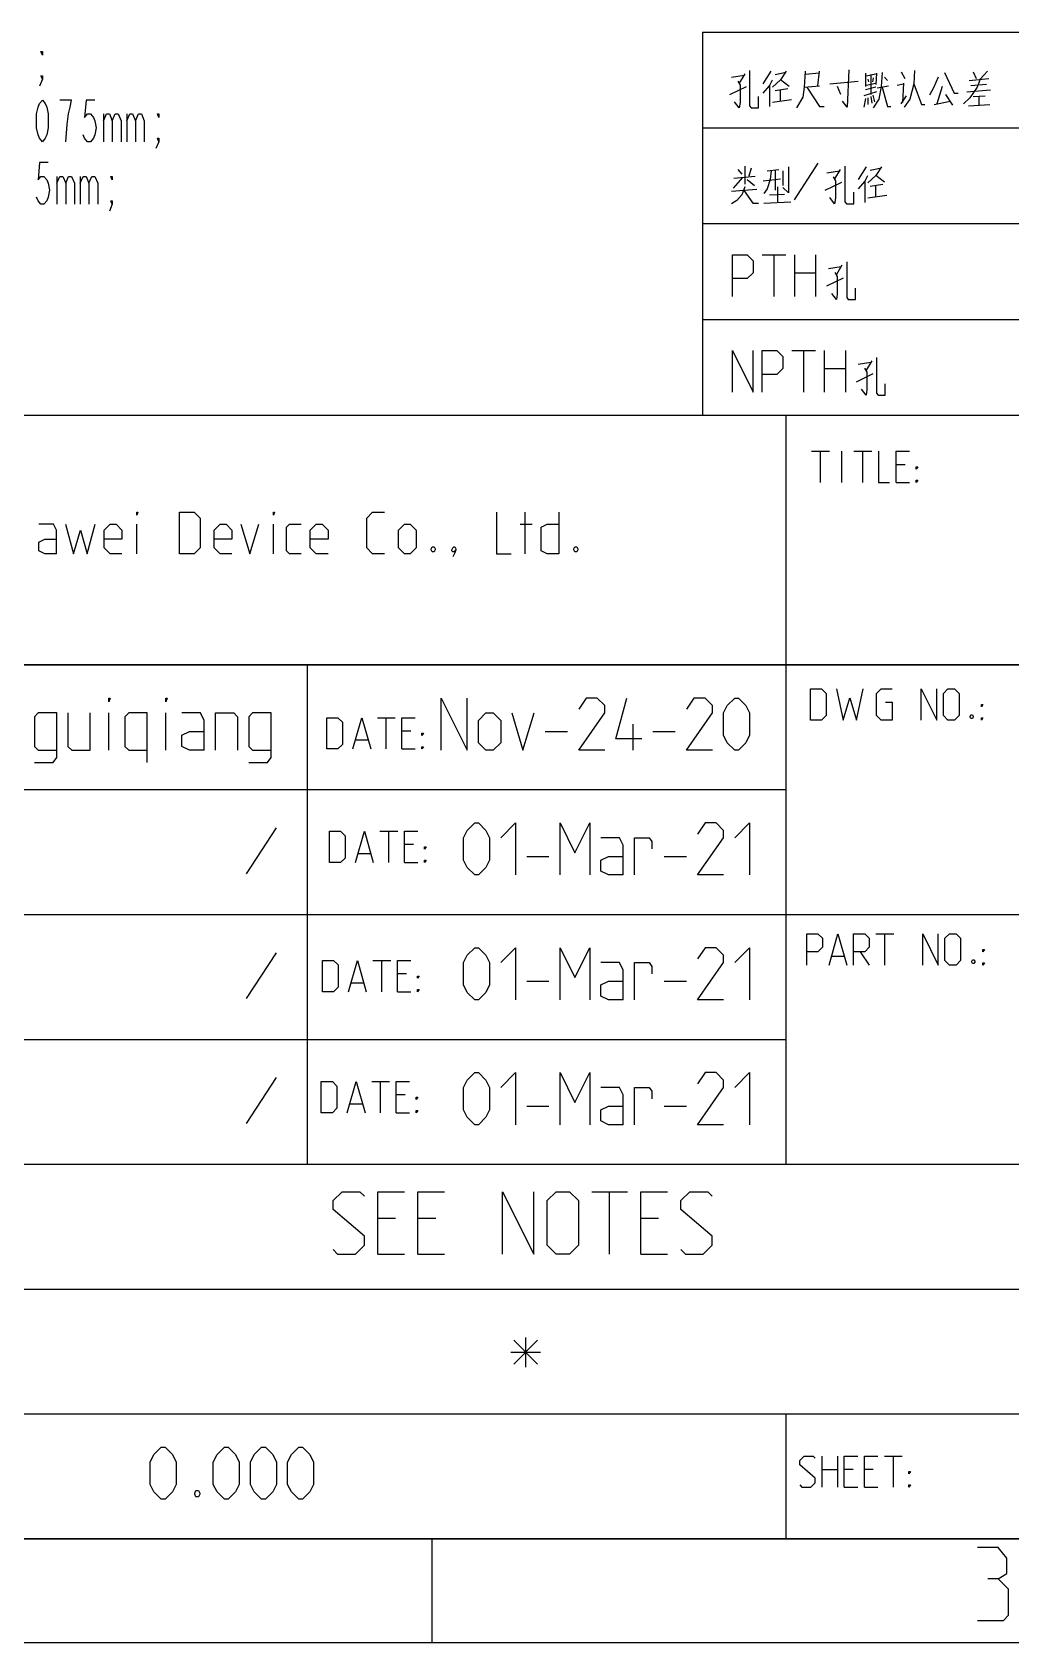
# Model space of a CAD drawing. Header units: millimetres. Extents: x 0 to 210, y 0 to 297.
# Drawn here: x 85.8 to 132.8, y 0 to 77.4 of the extents above; entities that cross this region are included whole.
import ezdxf

# ---------------------------------------------------------------- set-up
doc = ezdxf.new("R2010")
doc.units = ezdxf.units.MM
doc.header["$LTSCALE"] = 19.36
doc.layers.get('0').update_dxf_attribs({"linetype": 'CONTINUOUS'})

msp = doc.modelspace()

# ---------------------------------------------------------------- linework, layer by layer
at = {"color": 2}
for p, q in [((118, 77.4), (205, 77.4)), ((118, 77.4), (118, 59)), ((119.39, 75.243), (120, 75.34)), ((120.038, 75.404), (119.771, 74.952)), ((120.914, 74.92), (121.295, 75.533)), ((121.219, 74.823), (121.371, 75.114)), ((121.486, 75.372), (121.943, 75.469)), ((122.171, 74.791), (121.752, 75.114)), ((123.619, 75.436), (122.933, 75.372)), ((123.543, 74.823), (123.619, 75.533)), ((125.829, 75.436), (125.829, 74.791)), ((125.867, 75.307), (126.324, 75.404)), ((125.943, 75.146), (125.981, 75.017)), ((126.095, 75.372), (126.095, 74.404)), ((126.21, 75.21), (126.171, 75.017)), ((126.362, 75.436), (126.324, 74.888)), ((126.743, 75.243), (126.895, 75.081)), ((127.543, 75.501), (127.733, 75.178)), ((130.819, 75.081), (131.771, 75.178)), ((131.01, 75.501), (131.162, 75.178)), ((119.314, 74.404), (120.114, 74.791)), ((121.486, 74.598), (122.095, 74.694)), ((121.752, 74.081), (121.752, 74.63)), ((122.895, 74.759), (123.619, 74.823)), ((124.114, 74.92), (125.486, 75.049)), ((124.648, 74.404), (124.495, 74.791)), ((126.362, 74.533), (125.752, 74.34)), ((126.324, 74.759), (125.829, 74.63)), ((125.867, 74.856), (126.324, 74.952)), ((126.095, 74.307), (126.133, 73.985)), ((126.286, 74.049), (126.21, 74.372)), ((126.4, 74.727), (126.933, 74.823)), ((127.352, 74.856), (127.657, 74.92)), ((127.543, 73.952), (127.81, 74.34)), ((127.657, 74.952), (127.619, 74.017)), ((129.524, 74.791), (129.257, 73.952)), ((129.676, 74.404), (130.019, 73.888)), ((130.705, 74.533), (131.848, 74.63)), ((131.657, 74.888), (130.895, 74.823)), ((131.01, 74.307), (131.581, 74.34)), ((131.276, 74.307), (131.276, 73.856)), ((122.286, 74.146), (121.371, 74.017)), ((125.829, 74.21), (125.752, 73.791)), ((125.943, 74.243), (125.943, 73.92)), ((129.143, 73.92), (129.905, 74.081)), ((130.781, 73.856), (131.81, 73.92)), ((89.211, 73.471), (89.211, 72.138)), ((90.331, 73.471), (90.331, 72.138)), ((118, 72.8), (205, 72.8)), ((86.971, 70.471), (86.971, 69.138)), ((88.091, 70.471), (88.091, 69.138)), ((119.505, 70.385), (120.533, 70.481)), ((119.695, 70.804), (119.886, 70.578)), ((120.038, 70.965), (120.038, 70.094)), ((120.343, 70.869), (120.229, 70.481)), ((121.105, 70.74), (121.676, 70.804)), ((121.486, 70.772), (121.486, 69.804)), ((121.867, 70.74), (121.867, 70.03)), ((123.543, 71.11), (122.4, 69.348)), ((123.971, 70.643), (124.581, 70.74)), ((124.619, 70.804), (124.352, 70.352)), ((125.495, 70.32), (125.876, 70.933)), ((125.8, 70.223), (125.952, 70.514)), ((126.067, 70.772), (126.524, 70.869)), ((126.752, 70.191), (126.333, 70.514)), ((120.61, 69.836), (119.39, 69.74)), ((119.924, 70.417), (119.467, 69.901)), ((120.152, 70.32), (120.495, 70.03)), ((120.914, 70.256), (121.752, 70.352)), ((121.6, 69.965), (121.6, 69.256)), ((123.895, 69.804), (124.695, 70.191)), ((126.067, 69.998), (126.676, 70.094)), ((126.333, 69.481), (126.333, 70.03)), ((119.657, 69.32), (119.39, 69.159)), ((120.952, 69.191), (122.248, 69.256)), ((121.219, 69.578), (121.943, 69.61)), ((126.867, 69.546), (125.952, 69.417)), ((118, 68.2), (205, 68.2)), ((120.867, 66.7), (122.01, 66.7)), ((121.438, 64.7), (121.438, 66.7)), ((122.438, 64.7), (122.438, 66.7)), ((123.438, 66.7), (123.438, 64.7)), ((122.438, 65.843), (123.438, 65.843)), ((124.057, 66.043), (124.667, 66.14)), ((124.705, 66.204), (124.438, 65.752)), ((123.981, 65.204), (124.781, 65.591)), ((118, 63.6), (205, 63.6)), ((122.295, 62.1), (123.438, 62.1)), ((122.867, 60.1), (122.867, 62.1)), ((123.867, 60.1), (123.867, 62.1)), ((124.867, 62.1), (124.867, 60.1)), ((123.867, 61.243), (124.867, 61.243)), ((125.486, 61.443), (126.095, 61.54)), ((126.133, 61.604), (125.867, 61.152)), ((125.41, 60.604), (126.21, 60.991)), ((69, 59), (205, 59)), ((118, 59), (205, 59)), ((122, 59), (122, 23)), ((123.241, 57.26), (124.098, 57.26)), ((123.669, 55.76), (123.669, 57.26)), ((124.705, 55.76), (124.705, 57.26)), ((125.276, 57.26), (126.133, 57.26)), ((125.705, 55.76), (125.705, 57.26)), ((127.741, 56.617), (127.312, 56.617)), ((127.312, 55.76), (127.955, 55.76)), ((109.479, 52.33), (109.479, 54.33)), ((90.812, 52.33), (90.812, 53.758)), ((97.384, 52.33), (97.384, 53.758)), ((109.241, 53.758), (109.812, 53.758)), ((69, 47), (205, 47)), ((99, 47), (99, 23)), ((102.372, 44.457), (103.229, 44.457)), ((102.801, 42.957), (102.801, 44.457)), ((101.336, 43.386), (101.908, 43.386)), ((103.979, 43.815), (103.551, 43.815)), ((103.551, 42.957), (104.194, 42.957)), ((69, 41), (122, 41)), ((102.498, 39), (103.355, 39)), ((102.926, 37.5), (102.926, 39)), ((101.462, 37.928), (102.034, 37.928)), ((104.105, 38.357), (103.676, 38.357)), ((103.676, 37.5), (104.319, 37.5)), ((69, 35), (205, 35)), ((126.334, 34.07), (127.191, 34.07)), ((126.763, 32.57), (126.763, 34.07)), ((102.162, 32.791), (103.019, 32.791)), ((102.591, 31.291), (102.591, 32.791)), ((124.227, 32.999), (124.798, 32.999)), ((125.584, 33.213), (126.013, 32.57)), ((103.769, 32.148), (103.341, 32.148)), ((101.126, 31.72), (101.698, 31.72)), ((103.341, 31.291), (103.984, 31.291)), ((69, 29), (122, 29)), ((102.102, 26.971), (102.96, 26.971)), ((102.531, 25.471), (102.531, 26.971)), ((103.71, 26.328), (103.281, 26.328)), ((101.067, 25.899), (101.638, 25.899)), ((103.281, 25.471), (103.924, 25.471)), ((69, 23), (205, 23)), ((69, 17), (205, 17)), ((69, 11), (205, 11)), ((122, 11), (122, 5)), ((123.745, 7.476), (123.745, 8.976)), ((124.495, 8.976), (124.495, 7.476)), ((126.745, 8.976), (127.602, 8.976)), ((127.174, 7.476), (127.174, 8.976)), ((123.745, 8.334), (124.495, 8.334)), ((125.245, 8.334), (124.817, 8.334)), ((126.209, 8.334), (125.781, 8.334)), ((124.817, 7.476), (125.459, 7.476)), ((125.781, 7.476), (126.424, 7.476)), ((69, 5), (205, 5)), ((105, 0), (105, 5)), ((210, 0), (0, 0))]:
    msp.add_line(p, q, dxfattribs=at)
at = {"color": 7}
for p, q in [((205, 47), (25, 47)), ((89.467, 42.899), (89.467, 44.685)), ((92.205, 42.899), (92.205, 44.685)), ((114.669, 42.899), (114.669, 44.149)), ((110.443, 43.792), (111.514, 43.792)), ((115.621, 43.792), (116.693, 43.792)), ((97.502, 39.161), (96.074, 36.958)), ((109.55, 37.792), (110.621, 37.792)), ((116.157, 37.792), (117.229, 37.792)), ((97.502, 33.161), (96.074, 30.958)), ((109.55, 31.792), (110.621, 31.792)), ((116.157, 31.792), (117.229, 31.792)), ((97.502, 27.161), (96.074, 24.958)), ((109.55, 25.792), (110.621, 25.792)), ((116.157, 25.792), (117.229, 25.792)), ((112.679, 21.679), (114.393, 21.679)), ((113.536, 18.679), (113.536, 21.679)), ((103.25, 20.393), (102.393, 20.393)), ((105.179, 20.393), (104.321, 20.393)), ((115.893, 20.393), (115.036, 20.393)), ((102.393, 18.679), (103.679, 18.679)), ((104.321, 18.679), (105.607, 18.679)), ((115.036, 18.679), (116.321, 18.679)), ((108.786, 13.964), (110.214, 13.964)), ((108.929, 14.536), (110.071, 13.393)), ((110.071, 14.536), (108.929, 13.393)), ((109.5, 14.679), (109.5, 13.25)), ((205, 5), (25, 5))]:
    msp.add_line(p, q, dxfattribs=at)
at = {"color": 2}
for points in [[(86.271, 76.471), (86.271, 76.304), (86.201, 76.471), (86.271, 76.471)], [(86.271, 75.138), (86.201, 75.304), (86.271, 75.304), (86.271, 75.138), (86.131, 74.804)], [(120.267, 75.565), (120.267, 73.856), (120.343, 73.759), (120.686, 73.759), (120.686, 74.307)], [(122.019, 75.533), (121.752, 75.114), (121.371, 74.759)], [(122.933, 75.533), (122.895, 74.759), (122.819, 74.275), (122.514, 73.759)], [(125.029, 75.598), (124.952, 73.791), (124.724, 74.081)], [(126.629, 75.469), (126.59, 74.791), (126.476, 74.178), (126.21, 73.759)], [(128.19, 75.565), (128.152, 74.92), (128.533, 73.92), (128.686, 73.92)], [(129.333, 75.243), (129.105, 74.727), (128.914, 74.372)], [(129.638, 75.469), (130.095, 74.469), (130.286, 74.469)], [(131.695, 75.533), (131.352, 75.146), (131.2, 74.759), (130.857, 74.243), (130.552, 73.952)], [(119.695, 75.049), (119.81, 74.856), (119.81, 74.017), (119.771, 73.759), (119.543, 74.049)], [(120.914, 74.469), (121.219, 74.823), (121.219, 73.823)], [(123.01, 74.759), (123.619, 73.823), (123.848, 73.823)], [(126.629, 74.759), (126.895, 73.823), (127.048, 73.823)], [(128.152, 74.92), (127.962, 74.178), (127.695, 73.791)], [(86.271, 72.138), (86.131, 72.304), (86.061, 72.471), (85.991, 72.804), (85.991, 73.471), (86.061, 73.804), (86.131, 73.971), (86.271, 74.138), (86.411, 73.971), (86.481, 73.804), (86.551, 73.471), (86.551, 72.804), (86.481, 72.471), (86.411, 72.304), (86.271, 72.138)], [(87.391, 72.138), (87.461, 72.971), (87.531, 73.471), (87.601, 73.804), (87.671, 74.138), (87.111, 74.138)], [(88.791, 74.138), (88.371, 74.138), (88.301, 73.304), (88.441, 73.471), (88.581, 73.471), (88.721, 73.304), (88.791, 73.138), (88.861, 72.804), (88.791, 72.471), (88.721, 72.304), (88.581, 72.138), (88.441, 72.138), (88.301, 72.304), (88.231, 72.471)], [(89.211, 73.138), (89.351, 73.471), (89.491, 73.471), (89.631, 73.138), (89.631, 72.138)], [(89.631, 73.138), (89.771, 73.471), (89.911, 73.471), (90.051, 73.138), (90.051, 72.138)], [(90.331, 73.138), (90.471, 73.471), (90.611, 73.471), (90.751, 73.138), (90.751, 72.138)], [(90.751, 73.138), (90.891, 73.471), (91.031, 73.471), (91.171, 73.138), (91.171, 72.138)], [(91.871, 73.471), (91.871, 73.304), (91.801, 73.471), (91.871, 73.471)], [(91.871, 72.138), (91.801, 72.304), (91.871, 72.304), (91.871, 72.138), (91.731, 71.804)], [(86.551, 71.138), (86.131, 71.138), (86.061, 70.304), (86.201, 70.471), (86.341, 70.471), (86.481, 70.304), (86.551, 70.138), (86.621, 69.804), (86.551, 69.471), (86.481, 69.304), (86.341, 69.138), (86.201, 69.138), (86.061, 69.304), (85.991, 69.471)], [(86.971, 70.138), (87.111, 70.471), (87.251, 70.471), (87.391, 70.138), (87.391, 69.138)], [(87.391, 70.138), (87.531, 70.471), (87.671, 70.471), (87.811, 70.138), (87.811, 69.138)], [(88.091, 70.138), (88.231, 70.471), (88.371, 70.471), (88.511, 70.138), (88.511, 69.138)], [(88.511, 70.138), (88.651, 70.471), (88.791, 70.471), (88.931, 70.138), (88.931, 69.138)], [(89.631, 70.471), (89.631, 70.304), (89.561, 70.471), (89.631, 70.471)], [(121.295, 70.74), (121.257, 70.32), (121.105, 69.869), (120.952, 69.643)], [(122.133, 70.933), (122.133, 69.675), (121.867, 69.933)], [(124.276, 70.449), (124.39, 70.256), (124.39, 69.417), (124.352, 69.159), (124.124, 69.449)], [(124.848, 70.965), (124.848, 69.256), (124.924, 69.159), (125.267, 69.159), (125.267, 69.707)], [(126.6, 70.933), (126.333, 70.514), (125.952, 70.159)], [(120.038, 69.965), (119.886, 69.578), (119.657, 69.32)], [(120, 69.772), (120.419, 69.191), (120.686, 69.191)], [(125.495, 69.869), (125.8, 70.223), (125.8, 69.223)], [(89.631, 69.138), (89.561, 69.304), (89.631, 69.304), (89.631, 69.138), (89.491, 68.804)], [(119.438, 64.7), (119.438, 66.7), (120.152, 66.7), (120.438, 66.414), (120.438, 65.843), (120.152, 65.557), (119.438, 65.557)], [(124.362, 65.849), (124.476, 65.656), (124.476, 64.817), (124.438, 64.559), (124.21, 64.849)], [(124.933, 66.365), (124.933, 64.656), (125.01, 64.559), (125.352, 64.559), (125.352, 65.107)], [(119.438, 60.1), (119.438, 62.1), (120.438, 60.1), (120.438, 62.1)], [(120.867, 60.1), (120.867, 62.1), (121.581, 62.1), (121.867, 61.814), (121.867, 61.243), (121.581, 60.957), (120.867, 60.957)], [(125.79, 61.249), (125.905, 61.056), (125.905, 60.217), (125.867, 59.959), (125.638, 60.249)], [(126.362, 61.765), (126.362, 60.056), (126.438, 59.959), (126.781, 59.959), (126.781, 60.507)], [(126.455, 57.26), (126.455, 55.76), (126.991, 55.76)], [(127.312, 55.76), (127.312, 57.26), (127.955, 57.26)], [(128.276, 56.403), (128.276, 56.51), (128.348, 56.51), (128.276, 56.403)], [(128.276, 55.76), (128.276, 55.867), (128.348, 55.867), (128.276, 55.76)], [(90.812, 54.187), (90.812, 54.33), (90.86, 54.33), (90.812, 54.187)], [(92.86, 52.33), (92.86, 54.33), (93.574, 54.33), (93.86, 54.044), (93.86, 52.616), (93.574, 52.33), (92.86, 52.33)], [(97.384, 54.187), (97.384, 54.33), (97.431, 54.33), (97.384, 54.187)], [(102.717, 52.33), (102.146, 52.33), (101.86, 52.616), (101.86, 54.044), (102.146, 54.33), (102.717, 54.33)], [(108.098, 54.33), (108.098, 52.33), (108.812, 52.33)], [(111.098, 54.33), (111.098, 52.33), (110.527, 52.33), (110.241, 52.473), (110.241, 53.616), (110.527, 53.758), (111.098, 53.758)], [(86.955, 52.33), (86.955, 53.473), (86.812, 53.758), (86.098, 53.758)], [(87.384, 53.758), (87.765, 52.33), (88.098, 53.473), (88.431, 52.33), (88.812, 53.758)], [(90.098, 52.33), (89.527, 52.33), (89.241, 52.616), (89.241, 53.473), (89.527, 53.758), (89.812, 53.758), (90.098, 53.473), (90.098, 53.044), (89.241, 53.044)], [(95.384, 52.33), (94.812, 52.33), (94.527, 52.616), (94.527, 53.473), (94.812, 53.758), (95.098, 53.758), (95.384, 53.473), (95.384, 53.044), (94.527, 53.044)], [(95.812, 53.758), (96.241, 52.33), (96.67, 53.758)], [(98.717, 52.33), (98.146, 52.33), (98.003, 52.473), (98.003, 53.616), (98.146, 53.758), (98.717, 53.758)], [(100.003, 52.33), (99.431, 52.33), (99.146, 52.616), (99.146, 53.473), (99.431, 53.758), (99.717, 53.758), (100.003, 53.473), (100.003, 53.044), (99.146, 53.044)], [(103.384, 52.616), (103.384, 53.473), (103.67, 53.758), (103.955, 53.758), (104.241, 53.473), (104.241, 52.616), (103.955, 52.33), (103.67, 52.33), (103.384, 52.616)], [(86.955, 52.33), (86.384, 52.33), (86.098, 52.473), (86.098, 52.901), (86.384, 53.044), (86.955, 53.044)], [(105.098, 52.663), (105.146, 52.568), (105.146, 52.52), (105.098, 52.425), (105.003, 52.425), (104.955, 52.52), (104.955, 52.568), (105.003, 52.663), (105.098, 52.663)], [(106.098, 52.663), (106.146, 52.568), (106.146, 52.52), (106.05, 52.425), (106.003, 52.425), (105.955, 52.473), (105.955, 52.52), (106.003, 52.616), (106.05, 52.663), (106.098, 52.663)], [(111.955, 52.663), (112.003, 52.568), (112.003, 52.52), (111.955, 52.425), (111.86, 52.425), (111.812, 52.52), (111.812, 52.568), (111.86, 52.663), (111.955, 52.663)], [(106.146, 52.52), (106.098, 52.378), (106.003, 52.187)], [(123.189, 44.342), (123.189, 45.842), (123.725, 45.842), (123.939, 45.628), (123.939, 44.557), (123.725, 44.342), (123.189, 44.342)], [(124.439, 45.842), (124.761, 44.342), (125.082, 45.414), (125.403, 44.342), (125.725, 45.842)], [(126.796, 45.2), (127.118, 45.2), (127.118, 44.342), (126.582, 44.342), (126.368, 44.557), (126.368, 45.628), (126.582, 45.842), (127.118, 45.842)], [(128.511, 44.342), (128.511, 45.842), (129.261, 44.342), (129.261, 45.842)], [(129.582, 44.557), (129.582, 45.628), (129.796, 45.842), (130.118, 45.842), (130.332, 45.628), (130.332, 44.557), (130.118, 44.342), (129.796, 44.342), (129.582, 44.557)], [(131.403, 44.985), (131.403, 45.092), (131.475, 45.092), (131.403, 44.985)], [(99.944, 42.957), (99.944, 44.457), (100.479, 44.457), (100.694, 44.243), (100.694, 43.172), (100.479, 42.957), (99.944, 42.957)], [(101.194, 42.957), (101.622, 44.457), (102.051, 42.957)], [(103.551, 42.957), (103.551, 44.457), (104.194, 44.457)], [(130.975, 44.592), (131.011, 44.521), (131.011, 44.485), (130.975, 44.414), (130.903, 44.414), (130.868, 44.485), (130.868, 44.521), (130.903, 44.592), (130.975, 44.592)], [(131.403, 44.342), (131.403, 44.45), (131.475, 44.45), (131.403, 44.342)], [(104.515, 43.6), (104.515, 43.707), (104.586, 43.707), (104.515, 43.6)], [(104.515, 42.957), (104.515, 43.065), (104.586, 43.065), (104.515, 42.957)], [(100.069, 37.5), (100.069, 39), (100.605, 39), (100.819, 38.786), (100.819, 37.714), (100.605, 37.5), (100.069, 37.5)], [(101.319, 37.5), (101.748, 39), (102.176, 37.5)], [(103.676, 37.5), (103.676, 39), (104.319, 39)], [(104.641, 38.143), (104.641, 38.25), (104.712, 38.25), (104.641, 38.143)], [(104.641, 37.5), (104.641, 37.607), (104.712, 37.607), (104.641, 37.5)], [(123.013, 32.57), (123.013, 34.07), (123.548, 34.07), (123.763, 33.856), (123.763, 33.427), (123.548, 33.213), (123.013, 33.213)], [(124.084, 32.57), (124.513, 34.07), (124.941, 32.57)], [(125.263, 32.57), (125.263, 34.07), (125.798, 34.07), (126.013, 33.856), (126.013, 33.427), (125.798, 33.213), (125.263, 33.213)], [(128.584, 32.57), (128.584, 34.07), (129.334, 32.57), (129.334, 34.07)], [(129.655, 32.785), (129.655, 33.856), (129.87, 34.07), (130.191, 34.07), (130.405, 33.856), (130.405, 32.785), (130.191, 32.57), (129.87, 32.57), (129.655, 32.785)], [(131.477, 33.213), (131.477, 33.32), (131.548, 33.32), (131.477, 33.213)], [(99.734, 31.291), (99.734, 32.791), (100.269, 32.791), (100.484, 32.577), (100.484, 31.505), (100.269, 31.291), (99.734, 31.291)], [(100.984, 31.291), (101.412, 32.791), (101.841, 31.291)], [(103.341, 31.291), (103.341, 32.791), (103.984, 32.791)], [(131.048, 32.82), (131.084, 32.749), (131.084, 32.713), (131.048, 32.642), (130.977, 32.642), (130.941, 32.713), (130.941, 32.749), (130.977, 32.82), (131.048, 32.82)], [(131.477, 32.57), (131.477, 32.677), (131.548, 32.677), (131.477, 32.57)], [(104.305, 31.934), (104.305, 32.041), (104.377, 32.041), (104.305, 31.934)], [(104.305, 31.291), (104.305, 31.398), (104.377, 31.398), (104.305, 31.291)], [(99.674, 25.471), (99.674, 26.971), (100.21, 26.971), (100.424, 26.757), (100.424, 25.685), (100.21, 25.471), (99.674, 25.471)], [(100.924, 25.471), (101.352, 26.971), (101.781, 25.471)], [(103.281, 25.471), (103.281, 26.971), (103.924, 26.971)], [(104.245, 26.114), (104.245, 26.221), (104.317, 26.221), (104.245, 26.114)], [(104.245, 25.471), (104.245, 25.578), (104.317, 25.578), (104.245, 25.471)], [(122.674, 7.584), (122.781, 7.476), (123.209, 7.476), (123.424, 7.691), (123.424, 7.905), (122.674, 8.548), (122.674, 8.762), (122.888, 8.976), (123.317, 8.976), (123.424, 8.869)], [(124.817, 7.476), (124.817, 8.976), (125.459, 8.976)], [(125.781, 7.476), (125.781, 8.976), (126.424, 8.976)], [(127.924, 8.119), (127.924, 8.226), (127.995, 8.226), (127.924, 8.119)], [(127.924, 7.476), (127.924, 7.584), (127.995, 7.584), (127.924, 7.476)], [(132.215, 3.073), (132.631, 3.323), (132.631, 4.073), (132.215, 4.573), (131.215, 4.573)], [(131.215, 1.073), (132.465, 1.073), (132.715, 1.323), (132.715, 2.573), (132.215, 3.073), (131.715, 3.073)]]:
    msp.add_lwpolyline(points, dxfattribs=at)
at = {"color": 7}
for points in [[(89.467, 45.22), (89.467, 45.399), (89.526, 45.399), (89.467, 45.22)], [(92.205, 45.22), (92.205, 45.399), (92.264, 45.399), (92.205, 45.22)], [(105.443, 42.899), (105.443, 45.399), (106.693, 42.899), (106.693, 45.399)], [(113.3, 42.899), (112.05, 42.899), (113.3, 44.685), (113.3, 45.042), (112.943, 45.399), (112.407, 45.399), (112.05, 44.863)], [(115.086, 43.435), (113.836, 43.435), (114.371, 45.399)], [(118.479, 42.899), (117.229, 42.899), (118.479, 44.685), (118.479, 45.042), (118.121, 45.399), (117.586, 45.399), (117.229, 44.863)], [(119.014, 43.613), (119.014, 44.685), (119.193, 45.042), (119.55, 45.399), (119.729, 45.399), (120.086, 45.042), (120.264, 44.685), (120.264, 43.613), (120.086, 43.256), (119.729, 42.899), (119.55, 42.899), (119.193, 43.256), (119.014, 43.613)], [(85.895, 42.304), (86.788, 42.304), (86.967, 42.542), (86.967, 44.685), (86.074, 44.685), (85.895, 44.506), (85.895, 43.077), (86.074, 42.899), (86.967, 42.899)], [(87.502, 44.685), (87.502, 43.077), (87.681, 42.899), (88.574, 42.899), (88.574, 44.685)], [(91.312, 42.304), (91.312, 44.685), (90.419, 44.685), (90.24, 44.506), (90.24, 43.077), (90.419, 42.899), (91.312, 42.899)], [(94.05, 42.899), (94.05, 44.327), (93.871, 44.685), (92.979, 44.685)], [(94.586, 42.899), (94.586, 44.685), (95.479, 44.685), (95.657, 44.506), (95.657, 42.899)], [(96.193, 42.304), (97.086, 42.304), (97.264, 42.542), (97.264, 44.685), (96.371, 44.685), (96.193, 44.506), (96.193, 43.077), (96.371, 42.899), (97.264, 42.899)], [(107.229, 43.256), (107.229, 44.327), (107.586, 44.685), (107.943, 44.685), (108.3, 44.327), (108.3, 43.256), (107.943, 42.899), (107.586, 42.899), (107.229, 43.256)], [(108.836, 44.685), (109.371, 42.899), (109.907, 44.685)], [(94.05, 42.899), (93.336, 42.899), (92.979, 43.077), (92.979, 43.613), (93.336, 43.792), (94.05, 43.792)], [(106.514, 37.613), (106.514, 38.685), (106.693, 39.042), (107.05, 39.399), (107.229, 39.399), (107.586, 39.042), (107.764, 38.685), (107.764, 37.613), (107.586, 37.256), (107.229, 36.899), (107.05, 36.899), (106.693, 37.256), (106.514, 37.613)], [(108.3, 38.685), (109.014, 39.399), (109.014, 36.899)], [(111.157, 36.899), (111.157, 39.399), (111.871, 37.97), (112.586, 39.399), (112.586, 36.899)], [(119.014, 36.899), (117.764, 36.899), (119.014, 38.685), (119.014, 39.042), (118.657, 39.399), (118.121, 39.399), (117.764, 38.863)], [(119.55, 38.685), (120.264, 39.399), (120.264, 36.899)], [(114.193, 36.899), (114.193, 38.327), (114.014, 38.685), (113.121, 38.685)], [(114.729, 36.899), (114.729, 38.685), (115.443, 38.685), (115.562, 38.506), (115.562, 38.149)], [(114.193, 36.899), (113.479, 36.899), (113.121, 37.077), (113.121, 37.613), (113.479, 37.792), (114.193, 37.792)], [(106.514, 31.613), (106.514, 32.685), (106.693, 33.042), (107.05, 33.399), (107.229, 33.399), (107.586, 33.042), (107.764, 32.685), (107.764, 31.613), (107.586, 31.256), (107.229, 30.899), (107.05, 30.899), (106.693, 31.256), (106.514, 31.613)], [(108.3, 32.685), (109.014, 33.399), (109.014, 30.899)], [(111.157, 30.899), (111.157, 33.399), (111.871, 31.97), (112.586, 33.399), (112.586, 30.899)], [(119.014, 30.899), (117.764, 30.899), (119.014, 32.685), (119.014, 33.042), (118.657, 33.399), (118.121, 33.399), (117.764, 32.863)], [(119.55, 32.685), (120.264, 33.399), (120.264, 30.899)], [(114.193, 30.899), (114.193, 32.327), (114.014, 32.685), (113.121, 32.685)], [(114.729, 30.899), (114.729, 32.685), (115.443, 32.685), (115.562, 32.506), (115.562, 32.149)], [(114.193, 30.899), (113.479, 30.899), (113.121, 31.077), (113.121, 31.613), (113.479, 31.792), (114.193, 31.792)], [(106.514, 25.613), (106.514, 26.685), (106.693, 27.042), (107.05, 27.399), (107.229, 27.399), (107.586, 27.042), (107.764, 26.685), (107.764, 25.613), (107.586, 25.256), (107.229, 24.899), (107.05, 24.899), (106.693, 25.256), (106.514, 25.613)], [(108.3, 26.685), (109.014, 27.399), (109.014, 24.899)], [(111.157, 24.899), (111.157, 27.399), (111.871, 25.97), (112.586, 27.399), (112.586, 24.899)], [(119.014, 24.899), (117.764, 24.899), (119.014, 26.685), (119.014, 27.042), (118.657, 27.399), (118.121, 27.399), (117.764, 26.863)], [(119.55, 26.685), (120.264, 27.399), (120.264, 24.899)], [(114.193, 24.899), (114.193, 26.327), (114.014, 26.685), (113.121, 26.685)], [(114.729, 24.899), (114.729, 26.685), (115.443, 26.685), (115.562, 26.506), (115.562, 26.149)], [(114.193, 24.899), (113.479, 24.899), (113.121, 25.077), (113.121, 25.613), (113.479, 25.792), (114.193, 25.792)], [(100.25, 18.893), (100.464, 18.679), (101.321, 18.679), (101.75, 19.107), (101.75, 19.536), (100.25, 20.821), (100.25, 21.25), (100.679, 21.679), (101.536, 21.679), (101.75, 21.464)], [(102.393, 18.679), (102.393, 21.679), (103.679, 21.679)], [(104.321, 18.679), (104.321, 21.679), (105.607, 21.679)], [(108.393, 18.679), (108.393, 21.679), (109.893, 18.679), (109.893, 21.679)], [(110.536, 19.107), (110.536, 21.25), (110.964, 21.679), (111.607, 21.679), (112.036, 21.25), (112.036, 19.107), (111.607, 18.679), (110.964, 18.679), (110.536, 19.107)], [(115.036, 18.679), (115.036, 21.679), (116.321, 21.679)], [(116.964, 18.893), (117.179, 18.679), (118.036, 18.679), (118.464, 19.107), (118.464, 19.536), (116.964, 20.821), (116.964, 21.25), (117.393, 21.679), (118.25, 21.679), (118.464, 21.464)], [(91.452, 7.613), (91.452, 8.685), (91.631, 9.042), (91.988, 9.399), (92.167, 9.399), (92.524, 9.042), (92.702, 8.685), (92.702, 7.613), (92.524, 7.256), (92.167, 6.899), (91.988, 6.899), (91.631, 7.256), (91.452, 7.613)], [(94.488, 7.613), (94.488, 8.685), (94.667, 9.042), (95.024, 9.399), (95.202, 9.399), (95.56, 9.042), (95.738, 8.685), (95.738, 7.613), (95.56, 7.256), (95.202, 6.899), (95.024, 6.899), (94.667, 7.256), (94.488, 7.613)], [(96.274, 7.613), (96.274, 8.685), (96.452, 9.042), (96.81, 9.399), (96.988, 9.399), (97.345, 9.042), (97.524, 8.685), (97.524, 7.613), (97.345, 7.256), (96.988, 6.899), (96.81, 6.899), (96.452, 7.256), (96.274, 7.613)], [(98.06, 7.613), (98.06, 8.685), (98.238, 9.042), (98.595, 9.399), (98.774, 9.399), (99.131, 9.042), (99.31, 8.685), (99.31, 7.613), (99.131, 7.256), (98.774, 6.899), (98.595, 6.899), (98.238, 7.256), (98.06, 7.613)], [(93.774, 7.315), (93.833, 7.196), (93.833, 7.137), (93.774, 7.018), (93.655, 7.018), (93.595, 7.137), (93.595, 7.196), (93.655, 7.315), (93.774, 7.315)]]:
    msp.add_lwpolyline(points, dxfattribs=at)

doc.saveas('drawing.dxf')
